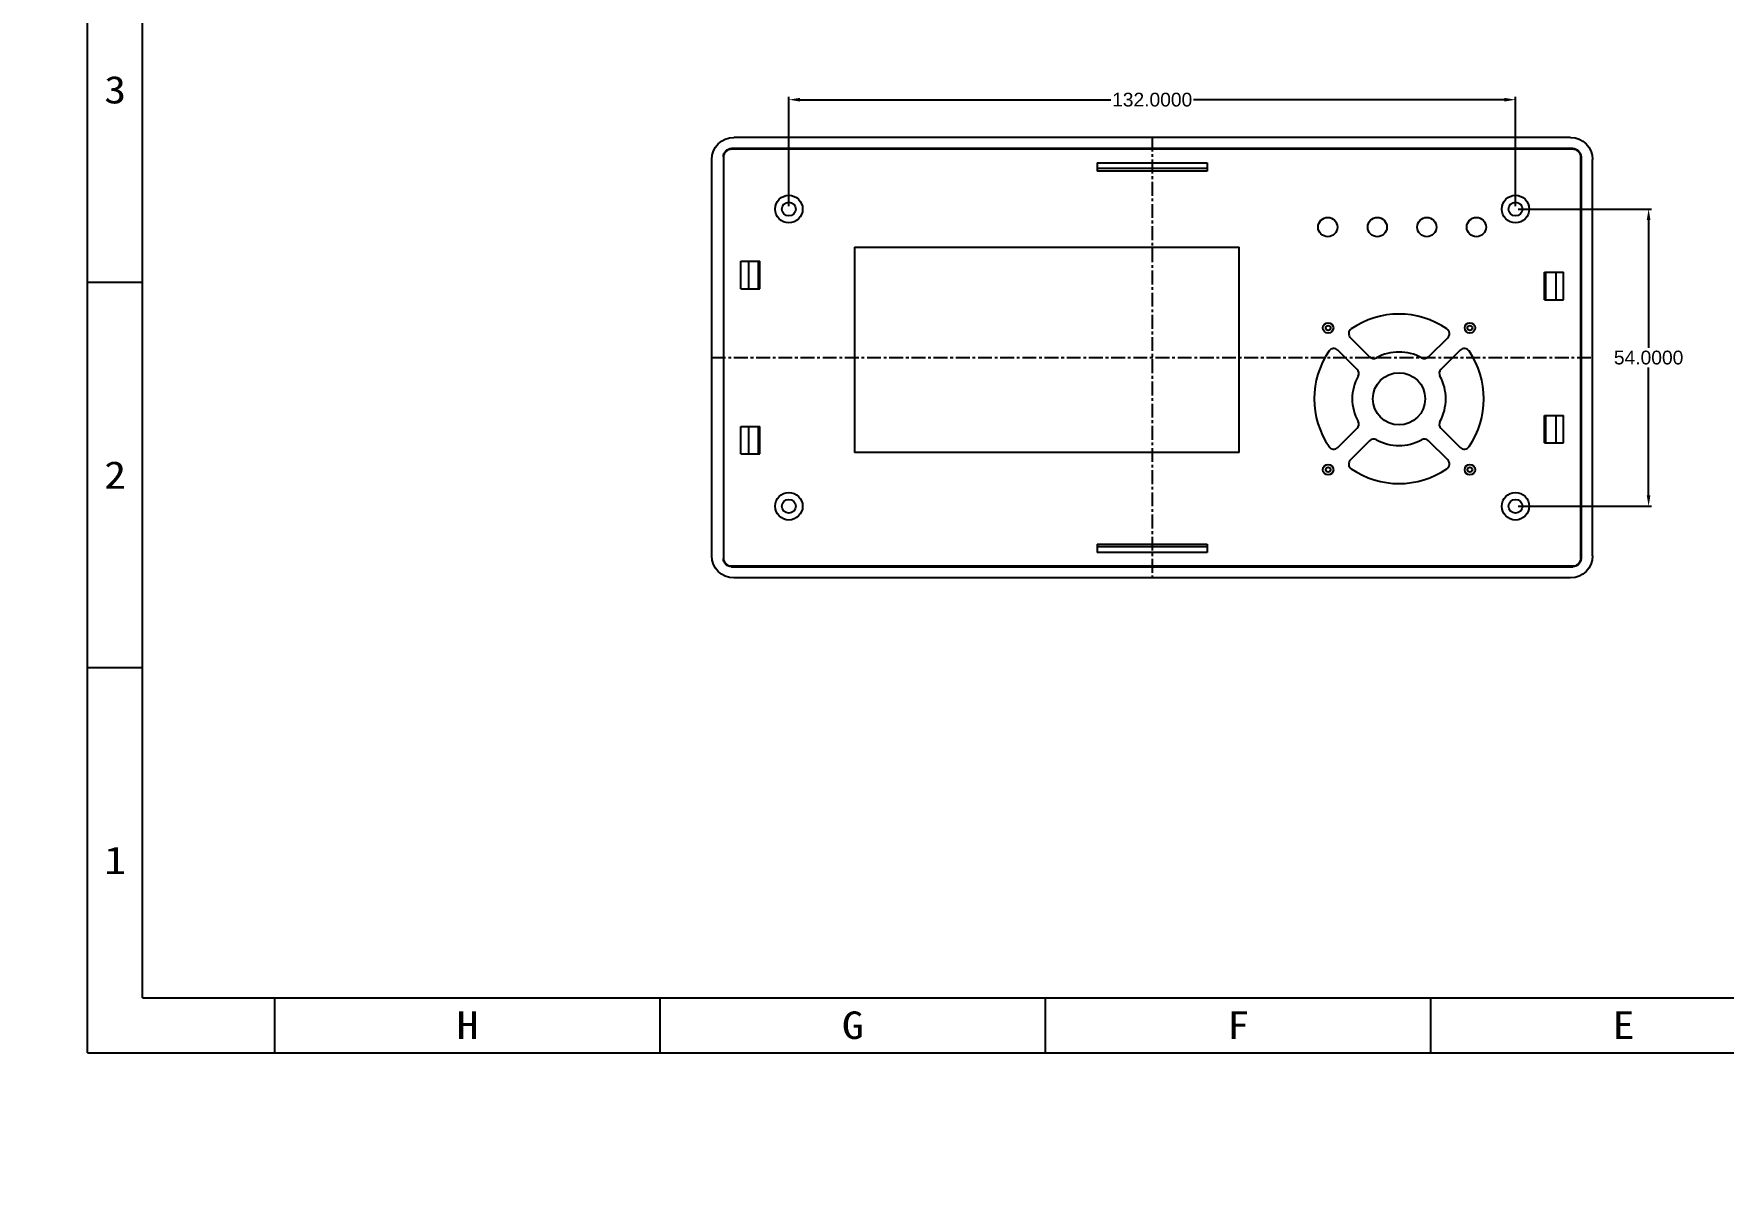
# Model space of a CAD drawing. Header units: millimetres. Extents: x 0 to 3909, y 0 to 1786.
# Drawn here: x 3305.6 to 3612.5, y 1339.2 to 1550.8 of the extents above; entities that cross this region are included whole.
import ezdxf
from ezdxf.enums import TextEntityAlignment as Align

# ---------------------------------------------------------------- set-up
doc = ezdxf.new("R2010")
doc.units = ezdxf.units.MM
doc.header["$MEASUREMENT"] = 0
doc.linetypes.add('CENTER', pattern=[0.6, 0.375, -0.075, 0.075, -0.075])
doc.layers.get('0').update_dxf_attribs({"linetype": 'CONTINUOUS'})
doc.layers.get('Defpoints').update_dxf_attribs({"linetype": 'CONTINUOUS'})
doc.layers.add('dim', color=82, linetype='CONTINUOUS', lineweight=9)
doc.styles.get("Standard").update_dxf_attribs({"font": 'arial.ttf'})
doc.styles.add('TEXTSTYLE_0', font='txt', dxfattribs={"width": 0.8})
doc.dimstyles.get("Standard").update_dxf_attribs({"dimtxt": 0.18, "dimasz": 0.18, "dimexe": 0.18, "dimexo": 0.0625, "dimgap": 0.09, "dimtad": 0, "dimtih": 1, "dimtoh": 1, "dimdec": 4, "dimzin": 0, "dimdsep": 46, "dimtxsty": 'Standard', "dimcen": 0.09, "dimadec": 0, "dimazin": 0, "dimtfac": 1, "dimtdec": 4, "dimtofl": 0, "dimtmove": 0, "dimatfit": 3, "dimfxl": 0, "dimtolj": 1, "dimtzin": 0, "dimarcsym": 0})

# ---------------------------------------------------------------- blocks, each defined once
blk = doc.blocks.new('SUN_6HWZ35TKK40GSGJE8VEUYAXIAKM')
at = {"color": 7, "linetype": 'Continuous'}
for p, q in [((-594, 0), (-594, 420)), ((-584, 10), (-584, 410)), ((-594, 140), (-584, 140)), ((-594, 70), (-584, 70)), ((-584, 10), (-10, 10)), ((-560, 0), (-560, 10)), ((-490, 0), (-490, 10)), ((-420, 0), (-420, 10)), ((-350, 0), (-350, 10)), ((-594, 0), (0, 0))]:
    blk.add_line(p, q, dxfattribs=at)
at = {"color": 2, "style": 'TEXTSTYLE_0'}
for s, width, p, p2 in [('3', 1.030029, (-590.99, 172.5), (-586.99, 172.5)), ('2', 1.030029, (-590.99, 102.5), (-586.99, 102.5)), ('1', 1.030029, (-590.99, 32.5), (-586.99, 32.5)), ('H', 0.792749, (-526.99, 2.53), (-522.99, 2.53)), ('G', 0.736045, (-456.99, 2.53), (-452.99, 2.53)), ('F', 0.937143, (-386.99, 2.53), (-382.99, 2.53)), ('E', 0.858217, (-316.99, 2.53), (-312.99, 2.53))]:
    blk.add_text(s, height=5, dxfattribs=dict(at, width=width)).set_placement(p, p2, align=Align.FIT)
blk = doc.blocks.new('*D84')
at = {"layer": 'Defpoints', "color": 0}
for p in [(3574.78, 1518.93), (3574.78, 1464.93), (3598.96, 1464.93)]:
    blk.add_point(p, dxfattribs=at)
at = {"layer": 'dim', "color": 0, "lineweight": -2}
for p, q in [((3575.28, 1518.93), (3599.46, 1518.93)), ((3598.96, 1516.93), (3598.96, 1493.71)), ((3598.96, 1466.93), (3598.96, 1490.15)), ((3575.28, 1464.93), (3599.46, 1464.93))]:
    blk.add_line(p, q, dxfattribs=at)
at = {"layer": 'dim', "color": 0}
for points in [[(3598.62, 1516.93), (3599.29, 1516.93), (3598.96, 1518.93)], [(3598.62, 1466.93), (3599.29, 1466.93), (3598.96, 1464.93)]]:
    blk.add_solid(points, dxfattribs=at)
at = {"layer": 'dim', "color": 0, "insert": (3598.96, 1491.93), "char_height": 2.5, "attachment_point": 5}
blk.add_mtext('\\A1;54.0000', dxfattribs=at)
blk = doc.blocks.new('*D85')
at = {"layer": 'Defpoints', "color": 0}
for p in [(3574.78, 1538.79), (3442.78, 1518.93), (3574.78, 1518.93)]:
    blk.add_point(p, dxfattribs=at)
at = {"layer": 'dim', "color": 0, "lineweight": -2}
for p, q in [((3442.78, 1519.43), (3442.78, 1539.29)), ((3444.78, 1538.79), (3501.27, 1538.79)), ((3572.78, 1538.79), (3516.29, 1538.79)), ((3574.78, 1519.43), (3574.78, 1539.29))]:
    blk.add_line(p, q, dxfattribs=at)
at = {"layer": 'dim', "color": 0}
for points in [[(3444.78, 1539.13), (3444.78, 1538.46), (3442.78, 1538.79)], [(3572.78, 1539.13), (3572.78, 1538.46), (3574.78, 1538.79)]]:
    blk.add_solid(points, dxfattribs=at)
at = {"layer": 'dim', "color": 0, "insert": (3508.78, 1538.79), "char_height": 2.5, "attachment_point": 5}
blk.add_mtext('\\A1;132.0000', dxfattribs=at)
blk = doc.blocks.new('*D45')
at = {"layer": 'Defpoints', "color": 0}
for p in [(3550.55, 1682.02), (3556.69, 1666.17)]:
    blk.add_point(p, dxfattribs=at)
at = {"layer": 'dim', "color": 0, "lineweight": -2}
for p, q in [((3553.53, 1674.1), (3553.71, 1674.1)), ((3553.62, 1674.01), (3553.62, 1674.19)), ((3561.63, 1653.42), (3557.41, 1664.3)), ((3563.63, 1653.42), (3561.63, 1653.42))]:
    blk.add_line(p, q, dxfattribs=at)
at = {"layer": 'dim', "color": 0}
blk.add_solid([(3557.72, 1664.42), (3557.1, 1664.18), (3556.69, 1666.17)], dxfattribs=at)
at = {"layer": 'dim', "color": 0, "insert": (3571.64, 1653.42), "char_height": 2.5, "attachment_point": 5}
blk.add_mtext('\\A1;∅17.0000', dxfattribs=at)
blk = doc.blocks.new('*D46')
at = {"layer": 'Defpoints', "color": 0}
for p in [(3546.8, 1687.9), (3560.44, 1660.29)]:
    blk.add_point(p, dxfattribs=at)
at = {"layer": 'dim', "color": 0, "lineweight": -2}
for p, q in [((3553.53, 1674.1), (3553.71, 1674.1)), ((3553.62, 1674.01), (3553.62, 1674.19)), ((3562.21, 1656.7), (3561.33, 1658.5)), ((3564.21, 1656.7), (3562.21, 1656.7))]:
    blk.add_line(p, q, dxfattribs=at)
at = {"layer": 'dim', "color": 0}
blk.add_solid([(3561.63, 1658.64), (3561.03, 1658.35), (3560.44, 1660.29)], dxfattribs=at)
at = {"layer": 'dim', "color": 0, "insert": (3572.23, 1656.7), "char_height": 2.5, "attachment_point": 5}
blk.add_mtext('\\A1;∅30.8000', dxfattribs=at)
blk = doc.blocks.new('*D47')
at = {"layer": 'Defpoints', "color": 0}
for p in [(3550.25, 1677.45), (3556.99, 1670.75)]:
    blk.add_point(p, dxfattribs=at)
at = {"layer": 'dim', "color": 0, "lineweight": -2}
for p, q in [((3553.53, 1674.1), (3553.71, 1674.1)), ((3553.62, 1674.01), (3553.62, 1674.19)), ((3565.76, 1662.03), (3558.41, 1669.34)), ((3567.76, 1662.03), (3565.76, 1662.03))]:
    blk.add_line(p, q, dxfattribs=at)
at = {"layer": 'dim', "color": 0}
blk.add_solid([(3558.64, 1669.57), (3558.17, 1669.1), (3556.99, 1670.75)], dxfattribs=at)
at = {"layer": 'dim', "color": 0, "insert": (3574.8, 1662.03), "char_height": 2.5, "attachment_point": 5}
blk.add_mtext('\\A1;∅9.5000', dxfattribs=at)
blk = doc.blocks.new('*D48')
at = {"layer": 'Defpoints', "color": 0}
for p in [(3530.63, 1656.73), (3532.34, 1655.68)]:
    blk.add_point(p, dxfattribs=at)
at = {"layer": 'dim', "color": 0, "lineweight": -2}
for p, q in [((3525.13, 1658.88), (3527.13, 1658.88)), ((3527.13, 1658.88), (3530.63, 1656.73))]:
    blk.add_line(p, q, dxfattribs=at)
at = {"layer": 'dim', "color": 0}
blk.add_solid([(3530.81, 1657.01), (3530.46, 1656.44), (3532.34, 1655.68)], dxfattribs=at)
at = {"layer": 'dim', "color": 0, "insert": (3516.58, 1658.88), "char_height": 2.5, "attachment_point": 5}
blk.add_mtext('\\A1;4-R2.0000', dxfattribs=at)
blk = doc.blocks.new('*D57')
at = {"layer": 'Defpoints', "color": 0}
for p in [(3562.15, 1682.47), (3545.09, 1665.73)]:
    blk.add_point(p, dxfattribs=at)
at = {"layer": 'dim', "color": 0, "lineweight": -2}
for p, q in [((3553.53, 1674.1), (3553.71, 1674.1)), ((3553.62, 1674.01), (3553.62, 1674.19)), ((3540.76, 1661.48), (3543.66, 1664.33)), ((3538.76, 1661.48), (3540.76, 1661.48))]:
    blk.add_line(p, q, dxfattribs=at)
at = {"layer": 'dim', "color": 0}
blk.add_solid([(3543.43, 1664.56), (3543.9, 1664.09), (3545.09, 1665.73)], dxfattribs=at)
at = {"layer": 'dim', "color": 0, "insert": (3530.74, 1661.48), "char_height": 2.5, "attachment_point": 5}
blk.add_mtext('\\A1;∅23.9000', dxfattribs=at)

msp = doc.modelspace()

# ---------------------------------------------------------------- linework, layer by layer
at = {"color": 7, "linetype": 'Continuous'}
for p, q in [((3584.78769, 1531.92938), (3432.77672, 1531.92938)), ((3430.88227, 1528.42937), (3430.88227, 1455.4294)), ((3430.88227, 1528.42937), (3430.96552, 1528.34611)), ((3430.96552, 1455.51265), (3430.96552, 1528.34611)), ((3585.18219, 1529.92932), (3432.38222, 1529.92932)), ((3432.46547, 1529.84607), (3432.38222, 1529.92932)), ((3432.46547, 1529.84607), (3585.09893, 1529.84607)), ((3585.18219, 1529.92932), (3585.09893, 1529.84607)), ((3586.59889, 1528.34611), (3586.68214, 1528.42937)), ((3586.59889, 1528.34611), (3586.59889, 1455.51265)), ((3586.68214, 1528.42937), (3586.68214, 1455.4294)), ((3428.7822, 1455.9239), (3428.7822, 1527.93487)), ((3498.7822, 1527.32938), (3518.7822, 1527.32938)), ((3498.7822, 1527.32938), (3498.7822, 1525.82938)), ((3498.7822, 1526.32938), (3518.7822, 1526.32938)), ((3518.7822, 1525.82938), (3498.7822, 1525.82938)), ((3518.7822, 1527.32938), (3518.7822, 1525.82938)), ((3588.78221, 1455.9239), (3588.78221, 1527.93487)), ((3454.6822, 1512.02938), (3454.6822, 1474.67938)), ((3454.6822, 1512.02938), (3524.5822, 1512.02938)), ((3524.5822, 1474.67938), (3524.5822, 1512.02938)), ((3434.08179, 1504.42938), (3434.08179, 1509.42938)), ((3434.08179, 1509.42938), (3437.51959, 1509.42938)), ((3435.4822, 1509.42938), (3435.4822, 1504.42938)), ((3437.2822, 1504.42938), (3437.2822, 1509.42938)), ((3437.51959, 1504.42938), (3437.51959, 1509.42938)), ((3580.04481, 1507.42938), (3583.48262, 1507.42938)), ((3580.04481, 1502.42938), (3580.04481, 1507.42938)), ((3580.2822, 1502.42938), (3580.2822, 1507.42938)), ((3582.0822, 1507.42938), (3582.0822, 1502.42938)), ((3583.48262, 1502.42938), (3583.48262, 1507.42938)), ((3434.08179, 1504.42938), (3437.51959, 1504.42938)), ((3580.04481, 1502.42938), (3583.48262, 1502.42938)), ((3548.26512, 1492.06665), (3544.78033, 1495.55143)), ((3562.46252, 1495.55143), (3558.97774, 1492.06665)), ((3546.00237, 1489.80391), (3542.51759, 1493.28869)), ((3564.72526, 1493.28869), (3561.24048, 1489.80391)), ((3434.08179, 1474.42938), (3434.08179, 1479.42938)), ((3434.08179, 1479.42938), (3437.51959, 1479.42938)), ((3435.4822, 1479.42938), (3435.4822, 1474.42938)), ((3437.2822, 1474.42938), (3437.2822, 1479.42938)), ((3437.51959, 1474.42938), (3437.51959, 1479.42938)), ((3580.04481, 1481.42938), (3583.48262, 1481.42938)), ((3580.04481, 1476.42938), (3580.04481, 1481.42938)), ((3580.2822, 1476.42938), (3580.2822, 1481.42938)), ((3582.0822, 1481.42938), (3582.0822, 1476.42938)), ((3583.48262, 1476.42938), (3583.48262, 1481.42938)), ((3542.51759, 1475.60651), (3546.00237, 1479.09129)), ((3548.26512, 1476.82855), (3544.78033, 1473.34376)), ((3562.46252, 1473.34376), (3558.97774, 1476.82855)), ((3561.24048, 1479.09129), (3564.72526, 1475.60651)), ((3580.04481, 1476.42938), (3583.48262, 1476.42938)), ((3434.08179, 1474.42938), (3437.51959, 1474.42938)), ((3524.5822, 1474.67938), (3454.6822, 1474.67938)), ((3498.7822, 1458.02938), (3498.7822, 1456.52938)), ((3498.7822, 1458.02938), (3518.7822, 1458.02938)), ((3518.7822, 1458.02938), (3518.7822, 1456.52938)), ((3430.96552, 1455.51265), (3430.88227, 1455.4294)), ((3518.7822, 1457.52938), (3498.7822, 1457.52938)), ((3518.7822, 1456.52938), (3498.7822, 1456.52938)), ((3586.68214, 1455.4294), (3586.59889, 1455.51265)), ((3432.38222, 1453.92945), (3432.46547, 1454.0127)), ((3432.38222, 1453.92945), (3585.18219, 1453.92945)), ((3585.09893, 1454.0127), (3432.46547, 1454.0127)), ((3584.78769, 1451.92938), (3432.77672, 1451.92938)), ((3585.09893, 1454.0127), (3585.18219, 1453.92945)), ((3350.59621, 1365.61144), (3909.39621, 1365.61144))]:
    msp.add_line(p, q, dxfattribs=at)
at = {"color": 1, "linetype": 'CENTER', "ltscale": 6.717355}
for p, q in [((3508.7822, 1531.92938), (3508.7822, 1451.92938)), ((3428.7822, 1491.92938), (3588.78221, 1491.92938))]:
    msp.add_line(p, q, dxfattribs=at)
at = {"color": 7, "linetype": 'Continuous'}
for centre, radius in [((3442.7822, 1518.92938), 2.5), ((3442.7822, 1518.92938), 1.25), ((3574.7822, 1518.92938), 2.5), ((3574.7822, 1518.92938), 1.25), ((3540.67635, 1515.64523), 1.75), ((3549.67635, 1515.64523), 1.75), ((3558.67635, 1515.64523), 1.75), ((3567.67635, 1515.64523), 1.75), ((3540.74636, 1497.32267), 0.95), ((3540.74636, 1497.32267), 0.45), ((3566.4965, 1497.32267), 0.95), ((3566.4965, 1497.32267), 0.45), ((3553.62143, 1484.4476), 4.75), ((3540.74636, 1471.57253), 0.95), ((3540.74636, 1471.57253), 0.45), ((3566.4965, 1471.57253), 0.95), ((3566.4965, 1471.57253), 0.45), ((3442.7822, 1464.92938), 2.5), ((3574.7822, 1464.92938), 2.5), ((3442.7822, 1464.92938), 1.25), ((3574.7822, 1464.92938), 1.25)]:
    msp.add_circle(centre, radius, dxfattribs=at)
for centre, radius, start, end in [((3553.62143, 1484.4476), 15.4, 55.6418344, 124.3581656), ((3545.5228, 1496.29389), 1.05, 124.3581656, 225), ((3561.72006, 1496.29389), 1.05, 315, 55.6418344), ((3553.62143, 1484.4476), 15.4, 145.6418344, 214.3581656), ((3541.77513, 1492.54623), 1.05, 45, 145.6418344), ((3549.00758, 1492.80911), 1.05, 225, 298.8897272), ((3553.62143, 1484.4476), 8.5, 61.1102728, 118.8897272), ((3558.23527, 1492.80911), 1.05, 241.1102728, 315), ((3565.46772, 1492.54623), 1.05, 34.3581656, 135), ((3553.62143, 1484.4476), 15.4, 325.6418344, 34.3581656), ((3553.62143, 1484.4476), 8.5, 151.1102728, 208.8897272), ((3545.25991, 1489.06144), 1.05, 331.1102728, 45), ((3561.98294, 1489.06144), 1.05, 135, 208.8897272), ((3553.62143, 1484.4476), 8.5, 331.1102728, 28.8897272), ((3545.25991, 1479.83375), 1.05, 315, 28.8897272), ((3561.98294, 1479.83375), 1.05, 151.1102728, 225), ((3549.00758, 1476.08608), 1.05, 61.1102728, 135), ((3553.62143, 1484.4476), 8.5, 241.1102728, 298.8897272), ((3558.23527, 1476.08608), 1.05, 45, 118.8897272), ((3541.77513, 1476.34897), 1.05, 214.3581656, 315), ((3545.5228, 1472.6013), 1.05, 135, 235.6418344), ((3561.72006, 1472.6013), 1.05, 304.3581656, 45), ((3565.46772, 1476.34897), 1.05, 225, 325.6418344), ((3553.62143, 1484.4476), 15.4, 235.6418344, 304.3581656)]:
    msp.add_arc(centre, radius, start, end, dxfattribs=at)
at = {"color": 7, "linetype": 'Continuous', "extrusion": (0, 0, -1)}
for centre, major_axis, ratio, start_param, end_param in [((3432.78769, 1527.92389), (2.83618, -2.83618), 0.997264689, 2.357564018, 3.925621289), ((3584.77672, 1527.92389), (-2.83618, -2.83618), 0.997264689, 2.357564018, 3.925621289), ((3432.38231, 1528.42928), (1.06073, -1.06073), 0.999938318, 2.356225332, 3.926959975), ((3432.46557, 1528.34602), (1.06073, -1.06073), 0.999938318, 2.356225332, 3.926959975), ((3585.09884, 1528.34602), (-1.06073, -1.06073), 0.999938318, 2.356225332, 3.926959975), ((3585.1821, 1528.42928), (1.06073, 1.06073), 0.999938318, -0.785367322, 0.785367322), ((3432.78769, 1455.93487), (-2.83618, -2.83618), 0.997264689, -0.784028636, 0.784028636), ((3432.38231, 1455.42949), (1.06073, 1.06073), 0.999938318, 2.356225332, 3.926959975), ((3432.46557, 1455.51275), (1.06073, 1.06073), 0.999938318, 2.356225332, 3.926959975), ((3584.77672, 1455.93487), (-2.83618, 2.83618), 0.997264689, 2.357564018, 3.925621289), ((3585.09884, 1455.51275), (-1.06073, 1.06073), 0.999938318, 2.356225332, 3.926959975), ((3585.1821, 1455.42949), (1.06073, -1.06073), 0.999938318, -0.785367321, 0.785367322)]:
    msp.add_ellipse(centre, major_axis=major_axis, ratio=ratio, start_param=start_param, end_param=end_param, dxfattribs=at)

# ---------------------------------------------------------------- block references
msp.add_blockref('SUN_6HWZ35TKK40GSGJE8VEUYAXIAKM', (3909.39621, 1365.61144))

# ---------------------------------------------------------------- dimensions: what is measured, and where the dimension line sits
at = {"layer": 'dim'}
for base, p1, p2, picture, middle in [((3560.4425121852, 1660.28948467), (0, 0), (0, 0), '*D46', (3572.230173378, 1656.7032552597)), ((3545.0918312689, 1665.7269690843), (0, 0), (0, 0), '*D57', (3530.7426046309, 1661.4750263556)), ((3556.6893296389, 1666.1694275655), (0, 0), (0, 0), '*D45', (3571.6409600935, 1653.4163098698)), ((3556.9897355708, 1670.7472900992), (0, 0), (0, 0), '*D47', (3574.804285405, 1662.0273219807)), ((3574.7822, 1538.79336), (3442.7822, 1518.92938), (3574.7822, 1518.92938), '*D85', (3508.7822, 1538.79336))]:
    dim = msp.add_linear_dim(base=base, p1=p1, p2=p2, dimstyle='Standard', override={"dimtxt": 2.5, "dimasz": 2, "dimexe": 0.49975, "dimexo": 0.49975, "dimgap": 0.49975}, dxfattribs=at)
    dim.commit()
    dim.dimension.update_dxf_attribs({"geometry": picture, "text_midpoint": middle, "dimtype": 160})
dim = msp.add_linear_dim(base=(3530.6322035923, 1656.7282542794), p1=(0, 0), p2=(0, 0), text='4-<>', dimstyle='Standard', override={"dimtxt": 2.5, "dimasz": 2, "dimexe": 0.49975, "dimexo": 0.49975, "dimgap": 0.49975}, dxfattribs=at)
dim.commit()
dim.dimension.update_dxf_attribs({"geometry": '*D48', "text_midpoint": (3516.5775023372, 1658.8766686231), "dimtype": 160})
dim = msp.add_linear_dim(base=(3598.95743, 1464.92938), p1=(3574.7822, 1518.92938), p2=(3574.7822, 1464.92938), angle=90, dimstyle='Standard', override={"dimtxt": 2.5, "dimasz": 2, "dimexe": 0.49975, "dimexo": 0.49975, "dimgap": 0.49975}, dxfattribs=at)
dim.commit()
dim.dimension.update_dxf_attribs({"geometry": '*D84', "text_midpoint": (3598.95743, 1491.92938), "dimtype": 160})

doc.saveas('drawing.dxf')
